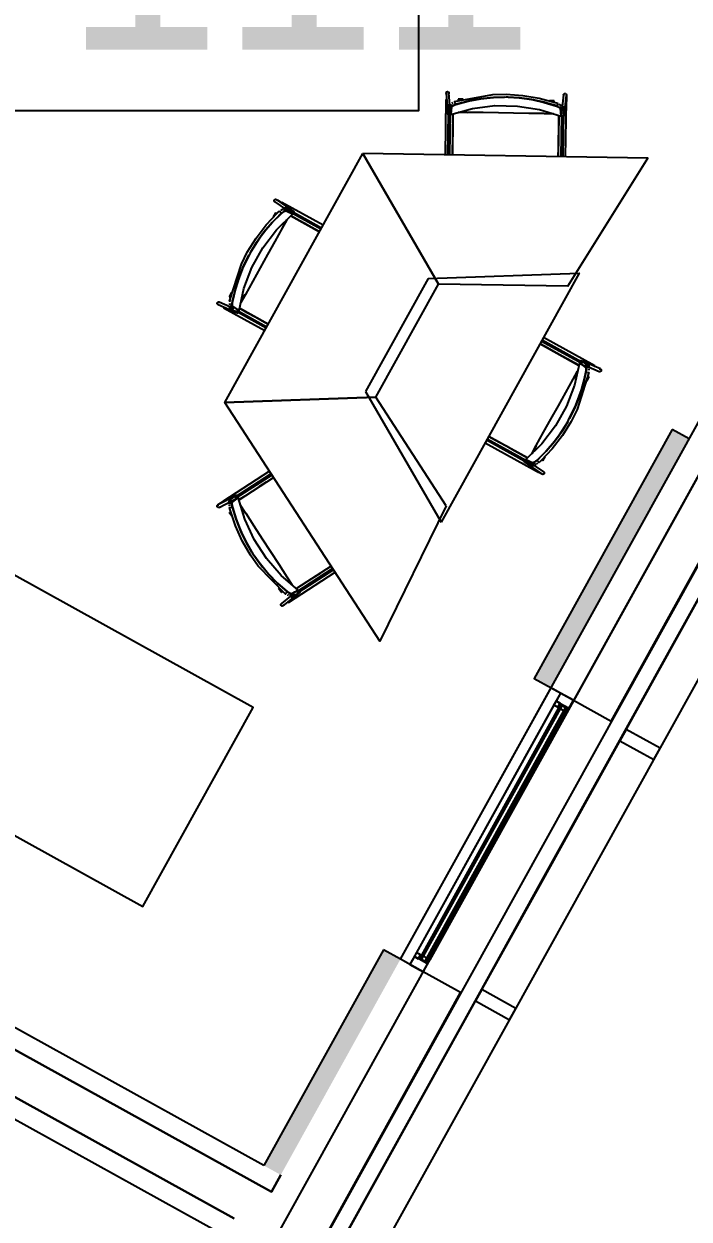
# Model space of a CAD drawing. Header units: metres. Extents: x 2.5 to 42.6, y 0.9 to 31.9.
# Drawn here: x 35.3 to 36.311, y 21.062 to 22.882 of the extents above; entities that cross this region are included whole.
import ezdxf

# ---------------------------------------------------------------- set-up
doc = ezdxf.new("R2010")
doc.units = ezdxf.units.M
for name, color, linetype in [('ARREDI', 9, 'Continuous'), ('INFISSI_VETRATE', 4, 'Continuous'), ('PARETI_STRUTTURE', 7, 'Continuous'), ('PILASTRI_SETTI', 8, 'Continuous'), ('WAYFINDING_RIQUADRI', 7, 'Continuous'), ('WAYFINDING_TESTI', 7, 'Continuous')]:
    doc.layers.add(name, color=color, linetype=linetype)

msp = doc.modelspace()

# ---------------------------------------------------------------- linework, layer by layer
at = {"layer": 'ARREDI'}
for points in [[(35.9425, 22.7747), (35.942, 22.7752), (35.9417, 22.7759), (35.9417, 22.7762), (35.9417, 22.7767), (35.942, 22.7774), (35.9424, 22.778), (35.9431, 22.7783), (35.9438, 22.7785), (35.9446, 22.7784), (35.9452, 22.778)], [(35.9452, 22.778), (35.9457, 22.7775), (35.946, 22.7768), (35.946, 22.7765), (35.946, 22.776), (35.9458, 22.7753), (35.9453, 22.7747)], [(35.9422, 22.7666), (35.9417, 22.7666), (35.9414, 22.7666), (35.9414, 22.7666), (35.9414, 22.7666)], [(35.9429, 22.7666), (35.9423, 22.7666)], [(35.9461, 22.7555), (35.9456, 22.756), (35.9454, 22.7567), (35.9453, 22.7573), (35.9453, 22.7575), (35.9455, 22.7581), (35.9456, 22.7582), (35.946, 22.7587), (35.9467, 22.7591), (35.9474, 22.7592)], [(35.9478, 22.7519), (35.948, 22.7533), (35.9486, 22.7592)], [(35.9563, 22.759), (35.954, 22.7581), (35.9519, 22.7572), (35.9505, 22.7563), (35.9499, 22.7555)], [(35.9499, 22.7555), (35.9504, 22.7562), (35.9518, 22.7571), (35.9538, 22.7581), (35.9563, 22.759)], [(35.9505, 22.7608), (35.9517, 22.7613)], [(35.9517, 22.7613), (35.9505, 22.7608)], [(35.9555, 22.7605), (35.9553, 22.7612), (35.9551, 22.762), (35.9549, 22.7626), (35.9547, 22.7631), (35.9546, 22.7633), (35.9546, 22.7634), (35.9546, 22.7634), (35.9547, 22.7631)], [(35.956, 22.7593), (35.9559, 22.7595), (35.9557, 22.7599), (35.9555, 22.7605)], [(35.9563, 22.759), (35.975, 22.7641), (35.9942, 22.7677), (36.0133, 22.7697)], [(36.0133, 22.7698), (35.9943, 22.7677), (35.9751, 22.7642), (35.9564, 22.759)], [(35.9602, 22.767), (35.9602, 22.767)], [(35.9602, 22.767), (35.9602, 22.7667), (35.9602, 22.7662), (35.9602, 22.7656), (35.9602, 22.7648)], [(36.0139, 22.7698), (36.0303, 22.7702)], [(36.0303, 22.7702), (36.014, 22.7698)], [(36.1094, 22.7566), (36.0908, 22.7623), (36.0718, 22.7665), (36.0525, 22.7692), (36.0359, 22.7701)], [(36.0359, 22.7701), (36.0526, 22.7691), (36.0719, 22.7665), (36.0909, 22.7622), (36.1095, 22.7565)], [(36.1058, 22.7625), (36.1058, 22.7632), (36.1058, 22.7639), (36.1058, 22.7643), (36.1058, 22.7646)], [(36.1113, 22.7608), (36.1112, 22.7605), (36.111, 22.7601), (36.1108, 22.7594), (36.1105, 22.7587), (36.1103, 22.758)], [(36.111, 22.7601), (36.112, 22.7597)], [(36.112, 22.7597), (36.111, 22.7601)], [(36.1132, 22.7592), (36.1142, 22.7586)], [(36.1144, 22.7586), (36.1133, 22.7591)], [(36.121, 22.7719), (36.1205, 22.7725), (36.1203, 22.7732), (36.1203, 22.7737), (36.1203, 22.774), (36.1206, 22.7746), (36.1211, 22.7752)], [(36.1211, 22.7752), (36.1218, 22.7755), (36.1226, 22.7756), (36.1233, 22.7754), (36.1239, 22.775), (36.1244, 22.7744), (36.1246, 22.7737), (36.1246, 22.7732), (36.1246, 22.773), (36.1243, 22.7723), (36.1238, 22.7717)], [(36.1237, 22.7637), (36.1231, 22.7637)], [(36.1246, 22.7637), (36.1246, 22.7637), (36.1246, 22.7637), (36.1243, 22.7637), (36.1237, 22.7637)], [(35.945, 22.7433), (35.9445, 22.7438), (35.9442, 22.7445), (35.9442, 22.7448), (35.9442, 22.7453), (35.9444, 22.746), (35.9449, 22.7466), (35.9455, 22.747), (35.9463, 22.7471)], [(35.9482, 22.7439), (35.9478, 22.7433), (35.9471, 22.743), (35.9464, 22.7428), (35.9456, 22.7429), (35.945, 22.7433)], [(35.9493, 22.7582), (35.9496, 22.7575), (35.9496, 22.7569), (35.9496, 22.7568), (35.9494, 22.7561), (35.9494, 22.7561), (35.9489, 22.7555), (35.9483, 22.7552), (35.9475, 22.755), (35.9468, 22.7551), (35.9461, 22.7555)], [(35.9487, 22.7438), (35.9477, 22.7466), (35.9487, 22.7438)], [(35.9499, 22.7555), (35.9493, 22.7497), (35.9487, 22.7438), (35.9817, 22.7529), (36.0157, 22.7572), (36.05, 22.7566), (36.0838, 22.7512), (36.1165, 22.7411), (36.1161, 22.747), (36.1157, 22.7529), (36.1152, 22.7536), (36.1138, 22.7545), (36.1118, 22.7556), (36.1095, 22.7565)], [(35.9521, 22.7447), (35.9519, 22.7319), (35.9517, 22.7167), (35.9514, 22.7014), (35.9512, 22.6861), (35.9511, 22.6821)], [(35.9607, 22.7471), (35.9746, 22.7468)], [(36.1047, 22.7448), (36.0903, 22.745), (36.0673, 22.7454), (36.0442, 22.7457), (36.0211, 22.7461), (35.998, 22.7465), (35.975, 22.7469), (35.9607, 22.7471)], [(36.0907, 22.745), (36.1047, 22.7447)], [(36.1095, 22.7565), (36.1119, 22.7555), (36.1139, 22.7545), (36.1152, 22.7536), (36.1157, 22.7529)], [(36.1103, 22.758), (36.11, 22.7575), (36.1099, 22.757), (36.1098, 22.7568)], [(36.1121, 22.68), (36.1124, 22.6929), (36.1126, 22.7059), (36.1128, 22.7188), (36.113, 22.7317), (36.1131, 22.7421)], [(36.1153, 22.7581), (36.1166, 22.7572)], [(36.1167, 22.7572), (36.1153, 22.7581)], [(36.1195, 22.7527), (36.1188, 22.7524), (36.1181, 22.7523), (36.1173, 22.7524), (36.1167, 22.7528), (36.1163, 22.7534), (36.1163, 22.7534), (36.1161, 22.7541), (36.116, 22.7542), (36.1161, 22.7548), (36.1164, 22.7555), (36.1169, 22.756)], [(36.1174, 22.7432), (36.1165, 22.7411)], [(36.1203, 22.7405), (36.1196, 22.7401), (36.1188, 22.74), (36.1181, 22.7402), (36.1175, 22.7406), (36.117, 22.7412), (36.1168, 22.7419)], [(36.1173, 22.7548), (36.1176, 22.7506), (36.1177, 22.7489)], [(36.1176, 22.7564), (36.1183, 22.7565), (36.1191, 22.7563), (36.1197, 22.7559), (36.1201, 22.7553), (36.1202, 22.7553), (36.1204, 22.7547), (36.1204, 22.7545), (36.1203, 22.7539), (36.12, 22.7532), (36.1195, 22.7527)], [(36.1176, 22.7524), (36.1176, 22.7524)], [(36.1178, 22.7473), (36.1179, 22.7464)], [(36.1198, 22.7441), (36.1204, 22.7437), (36.1209, 22.7431), (36.1211, 22.7424), (36.1211, 22.7419), (36.1211, 22.7419), (36.1211, 22.7417), (36.1208, 22.741), (36.1203, 22.7405)], [(35.8346, 22.3134), (35.6051, 22.3055), (35.8151, 22.6843)], [(36.1269, 22.4824), (36.2482, 22.6773), (35.8151, 22.6843)], [(35.6801, 22.6121), (35.6801, 22.6129), (35.6804, 22.6136), (35.6809, 22.6141), (35.6816, 22.6145), (35.6823, 22.6146), (35.683, 22.6145), (35.6835, 22.6142), (35.6835, 22.6142), (35.6837, 22.6141), (35.6841, 22.6135), (35.6844, 22.6128)], [(35.6169, 22.4518), (35.6218, 22.4485), (35.6267, 22.4452), (35.6342, 22.4786), (35.6464, 22.5106), (35.663, 22.5406), (35.6837, 22.5679), (35.708, 22.592), (35.7027, 22.5944), (35.6973, 22.5968), (35.6964, 22.5967), (35.6949, 22.5959), (35.693, 22.5946), (35.6911, 22.593)], [(35.6822, 22.6103), (35.6815, 22.6104), (35.681, 22.6107), (35.681, 22.6107), (35.6808, 22.6108), (35.6804, 22.6114), (35.6801, 22.6121)], [(35.6882, 22.5967), (35.6881, 22.5967)], [(35.6882, 22.5966), (35.6883, 22.5964), (35.6887, 22.5961), (35.6891, 22.5956), (35.6896, 22.595), (35.6901, 22.5945)], [(35.6887, 22.5961), (35.6895, 22.5968)], [(35.6905, 22.5976), (35.6917, 22.5984)], [(35.6916, 22.5984), (35.6906, 22.5977)], [(35.6911, 22.5931), (35.6931, 22.5947), (35.6949, 22.596), (35.6964, 22.5967), (35.6973, 22.5968)], [(35.6915, 22.609), (35.6912, 22.6084)], [(35.6919, 22.6098), (35.6919, 22.6098), (35.6919, 22.6097), (35.6917, 22.6095), (35.6915, 22.609)], [(35.6924, 22.5989), (35.6939, 22.5997)], [(35.6939, 22.5997), (35.6925, 22.5989)], [(35.695, 22.6001), (35.6953, 22.6008), (35.6958, 22.6014), (35.6964, 22.6018), (35.6972, 22.6019), (35.6972, 22.6019), (35.6979, 22.6018), (35.698, 22.6017), (35.6985, 22.6014), (35.699, 22.6008), (35.6992, 22.6001)], [(35.6992, 22.6001), (35.6992, 22.5993), (35.6989, 22.5986), (35.6984, 22.5981), (35.6978, 22.5977), (35.6971, 22.5976), (35.6971, 22.5976), (35.6963, 22.5977), (35.6962, 22.5978), (35.6957, 22.5981), (35.6953, 22.5987), (35.695, 22.5994)], [(35.6962, 22.5991), (35.7002, 22.5974), (35.7017, 22.5967)], [(35.7031, 22.5961), (35.704, 22.5957)], [(35.7064, 22.5958), (35.7069, 22.5963), (35.7075, 22.5967), (35.7083, 22.5968), (35.709, 22.5967), (35.7094, 22.5964), (35.7095, 22.5964), (35.7096, 22.5963), (35.7101, 22.5957), (35.7103, 22.595)], [(35.6992, 22.5832), (35.6923, 22.5707), (35.6811, 22.5506), (35.6699, 22.5304), (35.6587, 22.5102), (35.6475, 22.49), (35.6364, 22.4699), (35.6294, 22.4573)], [(35.6445, 22.5345), (35.6532, 22.5487), (35.6646, 22.5645), (35.6773, 22.5793), (35.6911, 22.5931)], [(35.691, 22.5929), (35.6772, 22.5793), (35.6646, 22.5645), (35.6531, 22.5487), (35.6445, 22.5345)], [(35.6841, 22.5926), (35.6835, 22.5929), (35.6829, 22.5932), (35.6825, 22.5935), (35.6822, 22.5936)], [(35.6901, 22.5945), (35.6906, 22.594), (35.6909, 22.5936), (35.691, 22.5935)], [(35.6926, 22.5714), (35.6992, 22.5833)], [(35.7486, 22.5657), (35.7373, 22.5719), (35.726, 22.5782), (35.7147, 22.5845), (35.7055, 22.5895)], [(35.7066, 22.5937), (35.708, 22.592)], [(35.7103, 22.595), (35.7103, 22.5942), (35.7101, 22.5936), (35.7096, 22.593), (35.7089, 22.5926), (35.7082, 22.5925), (35.7074, 22.5926)], [(35.6418, 22.5296), (35.6344, 22.515)], [(35.6344, 22.515), (35.6418, 22.5296)], [(35.6269, 22.4966), (35.6342, 22.5144)], [(35.6342, 22.5144), (35.627, 22.4967)], [(35.6269, 22.4963), (35.6211, 22.4781), (35.6168, 22.4591)], [(35.6168, 22.459), (35.6211, 22.478), (35.6269, 22.4963)], [(35.9145, 22.4941), (35.8191, 22.322)], [(35.9145, 22.4941), (36.144, 22.502), (35.934, 22.1232)], [(35.6051, 22.3055), (35.8346, 22.3134), (35.93, 22.4856)], [(35.6294, 22.4573), (35.6362, 22.4695)], [(36.1269, 22.4824), (35.93, 22.4856)], [(35.5965, 22.4543), (35.5958, 22.4541), (35.595, 22.4542), (35.5948, 22.4543), (35.5948, 22.4543), (35.5944, 22.4545), (35.5939, 22.455), (35.5936, 22.4557), (35.5935, 22.4565), (35.5937, 22.4572), (35.5942, 22.4578), (35.5948, 22.4582)], [(35.5948, 22.4582), (35.5955, 22.4584), (35.5963, 22.4583), (35.5965, 22.4582), (35.5965, 22.4582), (35.5969, 22.458), (35.5975, 22.4574)], [(35.6035, 22.4502), (35.6032, 22.4498), (35.6031, 22.4495)], [(35.6038, 22.4508), (35.6035, 22.4502)], [(35.6116, 22.4662), (35.6119, 22.4661), (35.6123, 22.4659), (35.6129, 22.4656), (35.6135, 22.4652)], [(35.6144, 22.4592), (35.6136, 22.4594), (35.613, 22.4595), (35.6125, 22.4596), (35.6122, 22.4596), (35.6122, 22.4596), (35.6122, 22.4596), (35.6124, 22.4596)], [(35.6151, 22.4484), (35.6144, 22.4482), (35.6137, 22.4483), (35.6131, 22.4486), (35.613, 22.4487), (35.6126, 22.4492), (35.6125, 22.4492), (35.6122, 22.4499), (35.6122, 22.4506), (35.6124, 22.4513), (35.6129, 22.4519)], [(35.6126, 22.454), (35.6125, 22.4548), (35.6126, 22.4561)], [(35.6126, 22.4561), (35.6125, 22.4547)], [(35.6191, 22.4482), (35.6179, 22.449), (35.613, 22.4523)], [(35.6143, 22.4525), (35.615, 22.4524), (35.6155, 22.4522), (35.6156, 22.4521), (35.6161, 22.4516), (35.6161, 22.4516), (35.6164, 22.4509), (35.6164, 22.4502), (35.6162, 22.4494), (35.6158, 22.4488), (35.6151, 22.4484)], [(35.6164, 22.4589), (35.6162, 22.4589), (35.6157, 22.459), (35.6151, 22.4591)], [(35.6169, 22.4518), (35.6165, 22.4526), (35.6163, 22.4542), (35.6165, 22.4565), (35.6168, 22.459)], [(35.6168, 22.459), (35.6165, 22.4566), (35.6164, 22.4543), (35.6165, 22.4526), (35.6169, 22.4518)], [(35.6031, 22.4495), (35.6031, 22.4495)], [(35.6254, 22.4417), (35.6246, 22.4415), (35.6239, 22.4416), (35.6237, 22.4417), (35.6237, 22.4417), (35.6232, 22.4419), (35.6227, 22.4425), (35.6224, 22.4432), (35.6224, 22.4439), (35.6226, 22.4446)], [(35.6267, 22.4452), (35.6237, 22.4456)], [(35.6237, 22.4456), (35.6267, 22.4452)], [(35.6258, 22.4454), (35.6263, 22.4448), (35.6266, 22.4442), (35.6266, 22.4434), (35.6264, 22.4427), (35.626, 22.4421), (35.6254, 22.4417)], [(35.6275, 22.4487), (35.6386, 22.4425), (35.652, 22.4351), (35.6654, 22.4276), (35.6711, 22.4245)], [(36.1436, 22.3619), (36.1324, 22.3681), (36.119, 22.3755), (36.1057, 22.3829), (36.0923, 22.3903), (36.0845, 22.3946)], [(36.1542, 22.3587), (36.1493, 22.362), (36.1444, 22.3653), (36.1369, 22.3319), (36.1247, 22.2999), (36.108, 22.2699), (36.0873, 22.2426), (36.063, 22.2185), (36.0684, 22.2161), (36.0738, 22.2137), (36.0747, 22.2138), (36.0762, 22.2146), (36.0781, 22.2159), (36.0799, 22.2175)], [(36.1452, 22.3651), (36.1447, 22.3657), (36.1444, 22.3664), (36.1444, 22.3671), (36.1446, 22.3679), (36.1451, 22.3684), (36.1457, 22.3689)], [(36.1444, 22.3653), (36.1474, 22.3649), (36.1444, 22.3653)], [(36.1457, 22.3689), (36.1464, 22.369), (36.1472, 22.3689), (36.1474, 22.3689), (36.1474, 22.3689), (36.1478, 22.3686), (36.1483, 22.3681), (36.1486, 22.3674), (36.1487, 22.3666), (36.1484, 22.3659)], [(36.1519, 22.3623), (36.1531, 22.3615), (36.158, 22.3582)], [(36.1542, 22.3588), (36.1546, 22.358), (36.1547, 22.3563), (36.1546, 22.3541), (36.1542, 22.3515)], [(36.1542, 22.3515), (36.1546, 22.3539), (36.1547, 22.3562), (36.1546, 22.3579), (36.1542, 22.3587)], [(36.1568, 22.358), (36.1561, 22.3581), (36.1555, 22.3583), (36.1554, 22.3584), (36.1549, 22.3589), (36.1549, 22.359), (36.1546, 22.3596), (36.1546, 22.3604), (36.1548, 22.3611), (36.1553, 22.3617), (36.1559, 22.3621)], [(36.1559, 22.3621), (36.1566, 22.3623), (36.1574, 22.3622), (36.1579, 22.362), (36.158, 22.3619), (36.1585, 22.3614), (36.1585, 22.3613), (36.1588, 22.3607), (36.1588, 22.3599), (36.1586, 22.3592), (36.1582, 22.3586)], [(36.1673, 22.3597), (36.1676, 22.3603)], [(36.1676, 22.3603), (36.1678, 22.3607), (36.168, 22.361)], [(36.168, 22.361), (36.168, 22.361)], [(36.0718, 22.2273), (36.0788, 22.2398), (36.0899, 22.2599), (36.1011, 22.2801), (36.1123, 22.3003), (36.1235, 22.3205), (36.1347, 22.3407), (36.1416, 22.3532)], [(36.1416, 22.3532), (36.1349, 22.341)], [(36.1542, 22.3515), (36.1499, 22.3325), (36.1441, 22.3139), (36.1369, 22.2961)], [(36.1369, 22.2961), (36.1441, 22.3139), (36.1499, 22.3324), (36.1542, 22.3514)], [(36.1546, 22.3517), (36.1549, 22.3516), (36.1553, 22.3515), (36.1559, 22.3514)], [(36.1567, 22.3513), (36.1574, 22.3512), (36.1581, 22.3511), (36.1586, 22.351), (36.1588, 22.3509), (36.1589, 22.3509), (36.1589, 22.3509), (36.1586, 22.351)], [(36.1594, 22.3443), (36.1592, 22.3444), (36.1588, 22.3447), (36.1582, 22.345), (36.1575, 22.3453)], [(36.1584, 22.3566), (36.1585, 22.3557), (36.1585, 22.3545)], [(36.1585, 22.3545), (36.1585, 22.3558)], [(36.1762, 22.3523), (36.1755, 22.3521), (36.1748, 22.3522), (36.1745, 22.3523), (36.1745, 22.3523), (36.1741, 22.3526), (36.1736, 22.3531)], [(36.1746, 22.3563), (36.1753, 22.3564), (36.176, 22.3564), (36.1762, 22.3563), (36.1763, 22.3563), (36.1767, 22.356), (36.1772, 22.3555), (36.1775, 22.3548), (36.1775, 22.354), (36.1773, 22.3533), (36.1768, 22.3527), (36.1762, 22.3523)], [(35.9416, 22.1481), (35.8406, 21.942), (35.6051, 22.3055)], [(35.8191, 22.322), (35.934, 22.1232)], [(35.9416, 22.1481), (35.8346, 22.3134)], [(36.1366, 22.2956), (36.1293, 22.2809)], [(36.1293, 22.281), (36.1366, 22.2955)], [(36.1266, 22.276), (36.1179, 22.2618), (36.1065, 22.246), (36.0938, 22.2312), (36.0799, 22.2175)], [(36.08, 22.2176), (36.0938, 22.2313), (36.1065, 22.2461), (36.1179, 22.2618), (36.1266, 22.276)], [(36.0064, 22.2538), (36.0112, 22.2512), (36.0225, 22.2449), (36.0338, 22.2386), (36.0451, 22.2323), (36.0564, 22.2261), (36.0655, 22.221)], [(36.0786, 22.2395), (36.0718, 22.2273)], [(36.0607, 22.2155), (36.0607, 22.2163), (36.061, 22.217), (36.0615, 22.2175), (36.0622, 22.2179), (36.0629, 22.218), (36.0636, 22.2179)], [(36.0647, 22.2148), (36.0642, 22.2142), (36.0635, 22.2138), (36.0628, 22.2137), (36.062, 22.2139), (36.0616, 22.2141), (36.0616, 22.2141), (36.0614, 22.2142), (36.0609, 22.2148), (36.0607, 22.2155)], [(36.0645, 22.2168), (36.063, 22.2185)], [(36.0679, 22.2145), (36.0671, 22.2149)], [(36.0748, 22.2114), (36.0709, 22.2132), (36.0694, 22.2138)], [(36.0799, 22.2175), (36.078, 22.2158), (36.0761, 22.2146), (36.0746, 22.2138), (36.0738, 22.2137)], [(36.0809, 22.2161), (36.0805, 22.2165), (36.0802, 22.2169), (36.08, 22.2171)], [(36.0829, 22.2139), (36.0827, 22.2141), (36.0824, 22.2145), (36.0819, 22.215), (36.0814, 22.2155), (36.0809, 22.2161)], [(36.0824, 22.2145), (36.0815, 22.2138)], [(36.0829, 22.2139), (36.0829, 22.2139)], [(36.0869, 22.218), (36.0876, 22.2176), (36.0882, 22.2173), (36.0886, 22.217), (36.0888, 22.2169)], [(35.9908, 21.4033), (36.0862, 21.5755), (36.4298, 22.1954)], [(36.0719, 22.2104), (36.0719, 22.2112), (36.0722, 22.2119), (36.0726, 22.2125), (36.0733, 22.2128), (36.074, 22.213), (36.074, 22.213), (36.0747, 22.2128), (36.0748, 22.2128), (36.0753, 22.2124), (36.0758, 22.2119), (36.076, 22.2112)], [(36.076, 22.2104), (36.0757, 22.2097), (36.0753, 22.2091), (36.0746, 22.2088), (36.0739, 22.2086), (36.0738, 22.2086), (36.0732, 22.2088), (36.073, 22.2088), (36.0726, 22.2092), (36.0721, 22.2097), (36.0719, 22.2104)], [(36.0771, 22.2108), (36.0786, 22.2116)], [(36.0787, 22.2116), (36.0772, 22.2109)], [(36.0792, 22.2008), (36.0792, 22.2008), (36.0792, 22.2008), (36.0793, 22.2011), (36.0796, 22.2015)], [(36.0805, 22.2129), (36.0794, 22.2122)], [(36.0794, 22.2122), (36.0805, 22.2129)], [(36.0796, 22.2015), (36.0799, 22.2021)], [(36.0909, 22.1984), (36.0909, 22.1977), (36.0906, 22.197), (36.0901, 22.1964), (36.0895, 22.196), (36.0888, 22.1959), (36.088, 22.1961), (36.0876, 22.1963), (36.0876, 22.1963), (36.0874, 22.1964), (36.0869, 22.197), (36.0867, 22.1977)], [(36.0889, 22.2002), (36.0896, 22.2001), (36.09, 22.1999), (36.09, 22.1999), (36.0902, 22.1997), (36.0907, 22.1991), (36.0909, 22.1984)], [(35.6787, 22.1911), (35.6678, 22.184), (35.657, 22.177), (35.6461, 22.17), (35.6353, 22.1629), (35.6269, 22.1575)], [(35.7063, 22.0142), (35.7115, 22.017), (35.7168, 22.0198), (35.6908, 22.0421), (35.6683, 22.068), (35.6497, 22.0968), (35.6353, 22.1279), (35.6255, 22.1607), (35.6208, 22.1571), (35.6162, 22.1534), (35.6159, 22.1526), (35.6158, 22.1509), (35.6161, 22.1486), (35.6166, 22.1462)], [(35.6212, 22.1617), (35.6211, 22.1624), (35.6214, 22.1631), (35.6218, 22.1637), (35.6223, 22.164), (35.6225, 22.1641), (35.6232, 22.1642), (35.624, 22.1641)], [(35.6233, 22.1602), (35.6255, 22.1607)], [(35.624, 22.1641), (35.6246, 22.1637), (35.6251, 22.1632), (35.6254, 22.1625), (35.6254, 22.1617), (35.6251, 22.161), (35.6247, 22.1604)], [(35.5946, 22.1455), (35.594, 22.1459), (35.5935, 22.1464), (35.5932, 22.1471), (35.5932, 22.1479), (35.5935, 22.1486), (35.5939, 22.1492), (35.5943, 22.1495), (35.5943, 22.1495), (35.5946, 22.1496), (35.5953, 22.1497), (35.596, 22.1496)], [(35.5972, 22.1465), (35.5967, 22.1459), (35.5963, 22.1456), (35.5963, 22.1456), (35.5961, 22.1455), (35.5954, 22.1454), (35.5946, 22.1455)], [(35.6023, 22.1548), (35.6022, 22.1548)], [(35.6023, 22.1547), (35.6024, 22.1545), (35.6027, 22.154)], [(35.6027, 22.1541), (35.6031, 22.1535)], [(35.6122, 22.153), (35.6117, 22.1536), (35.6115, 22.1543), (35.6114, 22.155), (35.6117, 22.1557), (35.6117, 22.1558), (35.6121, 22.1563), (35.6122, 22.1564), (35.6128, 22.1567), (35.6135, 22.1568), (35.6142, 22.1567)], [(35.612, 22.1453), (35.612, 22.1453), (35.6121, 22.1453), (35.6123, 22.1454)], [(35.6121, 22.1501), (35.6121, 22.1518)], [(35.6121, 22.1518), (35.6121, 22.1502)], [(35.6122, 22.1492), (35.6123, 22.1479)], [(35.6123, 22.1478), (35.6122, 22.149)], [(35.6128, 22.1455), (35.6126, 22.1466)], [(35.6126, 22.1465), (35.6128, 22.1455)], [(35.6128, 22.1455), (35.6135, 22.1456), (35.6142, 22.1458)], [(35.6142, 22.1567), (35.6149, 22.1563), (35.6154, 22.1557), (35.6157, 22.155), (35.6157, 22.1543), (35.6154, 22.1536), (35.6154, 22.1536), (35.615, 22.153), (35.6149, 22.1529), (35.6143, 22.1526), (35.6136, 22.1525), (35.6129, 22.1526)], [(35.6137, 22.1536), (35.6171, 22.1563), (35.6184, 22.1573)], [(35.6149, 22.146), (35.6155, 22.1462), (35.616, 22.1463), (35.6162, 22.1463)], [(35.6166, 22.1462), (35.6161, 22.1487), (35.6158, 22.151), (35.6159, 22.1526), (35.6162, 22.1534)], [(35.6464, 22.0775), (35.6379, 22.0919), (35.6293, 22.1094), (35.6222, 22.1276), (35.6166, 22.1462)], [(35.6167, 22.1461), (35.6223, 22.1275), (35.6293, 22.1094), (35.6379, 22.0919), (35.6464, 22.0775)], [(35.6367, 22.1371), (35.6291, 22.1488)], [(35.6291, 22.1487), (35.6369, 22.1367), (35.6494, 22.1174), (35.6619, 22.098), (35.6745, 22.0786), (35.687, 22.0593), (35.6996, 22.0399), (35.7073, 22.0279)], [(35.6138, 22.1398), (35.6131, 22.1394), (35.6126, 22.1391), (35.6122, 22.1388), (35.612, 22.1387)], [(35.6494, 22.0728), (35.6588, 22.0595)], [(35.6588, 22.0595), (35.6494, 22.0728)], [(35.6592, 22.059), (35.6715, 22.0443), (35.6851, 22.0304), (35.6998, 22.0177)], [(35.6999, 22.0176), (35.6852, 22.0303), (35.6715, 22.0442), (35.6592, 22.059)], [(35.7141, 22.0221), (35.7248, 22.0291), (35.7376, 22.0374), (35.7505, 22.0457), (35.7633, 22.054), (35.7666, 22.0562)], [(35.7074, 22.0279), (35.6998, 22.0396)], [(35.6911, 22.0164), (35.6913, 22.0166), (35.6917, 22.0168), (35.6923, 22.0172), (35.6929, 22.0176)], [(35.699, 22.0161), (35.6986, 22.0155), (35.6981, 22.015), (35.6977, 22.0144), (35.6974, 22.014), (35.6972, 22.0138), (35.6972, 22.0138), (35.6972, 22.0138), (35.6974, 22.014)], [(35.6999, 22.0172), (35.6997, 22.017), (35.6994, 22.0166), (35.699, 22.0161)], [(35.6999, 22.0176), (35.7019, 22.0161), (35.7039, 22.015), (35.7054, 22.0143), (35.7063, 22.0142)], [(35.7063, 22.0142), (35.7055, 22.0143), (35.704, 22.0149), (35.702, 22.0161), (35.6999, 22.0176)], [(35.7106, 22.0146), (35.7093, 22.0139), (35.704, 22.0111)], [(35.7043, 22.0115), (35.7045, 22.0123), (35.7049, 22.0129), (35.7053, 22.0132), (35.7055, 22.0133), (35.7062, 22.0135), (35.7062, 22.0135), (35.7069, 22.0134), (35.7076, 22.0131), (35.7081, 22.0126), (35.7084, 22.0119), (35.7085, 22.0111)], [(35.7168, 22.0198), (35.715, 22.0174), (35.7168, 22.0198)], [(35.7193, 22.017), (35.7191, 22.0162), (35.7186, 22.0156), (35.7185, 22.0155), (35.7185, 22.0155), (35.718, 22.0152), (35.7173, 22.015), (35.7166, 22.0151), (35.7159, 22.0154), (35.7154, 22.0159)], [(35.7169, 22.0193), (35.7177, 22.0192), (35.7183, 22.0189), (35.7189, 22.0184), (35.7192, 22.0177), (35.7193, 22.017)], [(35.6903, 21.9978), (35.6905, 21.9985), (35.6909, 21.9991), (35.6911, 21.9993), (35.6911, 21.9993), (35.6915, 21.9996), (35.6922, 21.9998)], [(35.6946, 21.9974), (35.6944, 21.9967), (35.694, 21.9961), (35.6938, 21.9959), (35.6938, 21.9959), (35.6933, 21.9957), (35.6926, 21.9955), (35.6919, 21.9955), (35.6912, 21.9959), (35.6907, 21.9964), (35.6903, 21.9971), (35.6903, 21.9978)], [(35.7016, 22.0118), (35.7006, 22.0125)], [(35.7006, 22.0125), (35.7017, 22.0118)], [(35.701, 22.0023), (35.7014, 22.0017)], [(35.7014, 22.0017), (35.7017, 22.0013), (35.7018, 22.001), (35.7019, 22.001), (35.7019, 22.001)], [(35.7085, 22.0111), (35.7083, 22.0104), (35.7079, 22.0098), (35.7074, 22.0094), (35.7073, 22.0094), (35.7066, 22.0092), (35.7066, 22.0092), (35.7058, 22.0093), (35.7052, 22.0096), (35.7047, 22.0101)], [(36.2106, 21.7991), (36.0865, 21.5753), (35.9911, 21.4031)], [(36.0865, 21.5753), (36.0862, 21.5755)], [(35.5517, 20.6112), (35.9908, 21.4033)]]:
    msp.add_lwpolyline(points, dxfattribs=at)
for points in [[(35.8151, 22.6843), (35.93, 22.4856)], [(36.4299, 22.1953), (36.2104, 21.7993), (36.2107, 21.7991), (36.4302, 22.1951)], [(34.9293, 21.8435), (35.4803, 21.5381), (35.6483, 21.8412), (35.0973, 22.1466)], [(36.1089, 21.8509), (36.1056, 21.8449), (36.1116, 21.8416), (36.1149, 21.8475)], [(36.1089, 21.8509), (36.1277, 21.8405), (36.1243, 21.8343), (36.1254, 21.8336), (36.1356, 21.852), (36.1156, 21.863)], [(36.1133, 21.8406), (36.1149, 21.8435), (36.1132, 21.8444), (36.1116, 21.8416)], [(36.1208, 21.8362), (36.1233, 21.8407), (36.1178, 21.8437), (36.1153, 21.8393)], [(36.1263, 21.838), (36.1249, 21.8388), (36.123, 21.8353), (36.1244, 21.8345)], [(35.8933, 21.4619), (35.8993, 21.4586), (35.9027, 21.4645), (35.8966, 21.4679)], [(35.8933, 21.4619), (35.8866, 21.4498), (35.9066, 21.4387), (35.9167, 21.457), (35.9155, 21.4577), (35.9121, 21.4515)], [(35.9044, 21.4636), (35.9026, 21.4645), (35.9011, 21.4617), (35.9028, 21.4607)], [(35.9121, 21.4596), (35.9065, 21.4627), (35.9041, 21.4582), (35.9096, 21.4551)], [(35.9135, 21.454), (35.9154, 21.4574), (35.914, 21.4582), (35.9121, 21.4548)], [(35.9909, 21.4032), (35.7714, 21.0072), (35.7717, 21.007), (35.9912, 21.403)]]:
    msp.add_lwpolyline(points, close=True, dxfattribs=at)
at = {"layer": 'INFISSI_VETRATE'}
for points in [[(36.1106, 21.8178), (36.1166, 21.8238)], [(36.0884, 21.7955), (36.0944, 21.8016)], [(36.0759, 21.7553), (36.082, 21.7614)], [(36.0537, 21.7331), (36.0598, 21.7391)], [(36.0413, 21.6928), (36.0474, 21.6989)], [(36.0191, 21.6706), (36.0252, 21.6767)], [(36.0067, 21.6304), (36.0128, 21.6364)], [(35.9845, 21.6082), (35.9905, 21.6142)], [(35.9721, 21.5679), (35.9781, 21.574)], [(35.9499, 21.5457), (35.9559, 21.5517)], [(35.9375, 21.5054), (35.9435, 21.5115)], [(35.9152, 21.4832), (35.9213, 21.4893)]]:
    msp.add_lwpolyline(points, dxfattribs=at)
at = {"layer": 'PARETI_STRUTTURE'}
for points in [[(38.533, 26.1773), (38.5902, 26.1456), (32.975, 16.0148)], [(33.0572, 16.298), (38.0789, 25.358)], [(38.0789, 25.358), (35.925, 21.4719)], [(35.8721, 21.4578), (36.9792, 23.4552)], [(35.9414, 22.7666), (35.94, 22.6823)], [(35.9417, 22.7762), (35.9442, 22.7448)], [(35.9485, 22.7451), (35.946, 22.7765)], [(35.9546, 22.7634), (36.0129, 22.774), (36.0331, 22.7745)], [(36.0331, 22.7702), (36.008, 22.7693), (35.9832, 22.7659), (35.9588, 22.7601), (35.956, 22.7593)], [(35.9678, 22.7669), (35.9602, 22.767)], [(36.0331, 22.7745), (36.0584, 22.7728), (36.0833, 22.7687), (36.1077, 22.762), (36.1113, 22.7608)], [(36.1098, 22.7568), (36.0857, 22.7637), (36.061, 22.7681), (36.036, 22.7701), (36.0331, 22.7702)], [(36.1058, 22.7646), (36.0987, 22.7647)], [(36.1203, 22.7737), (36.1168, 22.7424)], [(36.1211, 22.7419), (36.1246, 22.7732)], [(36.1232, 22.6793), (36.1246, 22.7637)], [(36.1247, 22.7735), (36.1247, 22.7722), (36.1247, 22.7705), (36.1247, 22.7673), (36.1246, 22.7637)], [(35.9442, 22.7448), (35.9444, 22.7456), (35.9444, 22.7457), (35.9444, 22.7459), (35.9444, 22.746), (35.9444, 22.7461), (35.9444, 22.7462), (35.9444, 22.7464), (35.9445, 22.7465), (35.9445, 22.7466), (35.9445, 22.7468), (35.9445, 22.7469), (35.9445, 22.747), (35.9445, 22.7472), (35.9445, 22.7473), (35.9445, 22.7474), (35.9445, 22.7476), (35.9445, 22.7477), (35.9446, 22.7478), (35.9446, 22.7479), (35.9446, 22.7481), (35.9446, 22.7482), (35.9446, 22.7483), (35.9446, 22.7485), (35.9446, 22.7486), (35.9446, 22.7487), (35.9446, 22.7489), (35.9446, 22.749), (35.9447, 22.7491), (35.9447, 22.7493), (35.9447, 22.7494), (35.9447, 22.7495), (35.9447, 22.7496), (35.9447, 22.7498), (35.9447, 22.7499), (35.9447, 22.75), (35.9447, 22.7502), (35.9448, 22.7503), (35.9448, 22.7504), (35.9448, 22.7506), (35.9448, 22.7507), (35.9448, 22.7508), (35.9448, 22.7509), (35.9448, 22.7511), (35.9448, 22.7512), (35.9448, 22.7514), (35.9449, 22.7515), (35.9449, 22.7516), (35.9449, 22.7517), (35.9449, 22.7519), (35.9449, 22.752), (35.9449, 22.7521), (35.9449, 22.7523), (35.9449, 22.7524), (35.9449, 22.7525), (35.9449, 22.7527), (35.945, 22.7528), (35.945, 22.7529), (35.945, 22.753), (35.945, 22.7532), (35.945, 22.7533), (35.945, 22.7534), (35.945, 22.7536), (35.945, 22.7537), (35.945, 22.7538), (35.9451, 22.754), (35.9451, 22.7541), (35.9451, 22.7542), (35.9451, 22.7544), (35.9451, 22.7545), (35.9451, 22.7546), (35.9451, 22.7547), (35.9451, 22.7549), (35.9451, 22.755), (35.9451, 22.7551), (35.9452, 22.7553), (35.9452, 22.7554), (35.9452, 22.7555), (35.9452, 22.7557), (35.9452, 22.7558), (35.9452, 22.7559), (35.9452, 22.7561), (35.9452, 22.7562), (35.9452, 22.7563), (35.9453, 22.7564), (35.9453, 22.7566), (35.9453, 22.7567), (35.9453, 22.7568), (35.9453, 22.757), (35.9453, 22.7571), (35.9453, 22.7572), (35.9453, 22.7573)], [(35.9444, 22.6822), (35.9454, 22.7448)], [(35.9454, 22.7451), (35.9454, 22.748)], [(35.9479, 22.7461), (35.9468, 22.6822)], [(35.948, 22.7552), (35.948, 22.7541)], [(35.9496, 22.7569), (35.9487, 22.7453)], [(35.9512, 22.6821), (35.9522, 22.7447)], [(36.1131, 22.7421), (36.1121, 22.6795)], [(36.1166, 22.7425), (36.1166, 22.7427), (36.1166, 22.7428), (36.1166, 22.7429), (36.1166, 22.7431), (36.1166, 22.7432), (36.1166, 22.7433), (36.1166, 22.7435), (36.1166, 22.7436), (36.1166, 22.7437), (36.1165, 22.7438), (36.1165, 22.744), (36.1165, 22.7441), (36.1165, 22.7442), (36.1165, 22.7444), (36.1165, 22.7445), (36.1165, 22.7446), (36.1165, 22.7448), (36.1165, 22.7449), (36.1165, 22.745), (36.1165, 22.7452), (36.1165, 22.7453), (36.1165, 22.7454), (36.1165, 22.7456), (36.1165, 22.7457), (36.1165, 22.7458), (36.1165, 22.7459), (36.1165, 22.7461), (36.1164, 22.7462), (36.1164, 22.7463), (36.1164, 22.7465), (36.1164, 22.7466), (36.1164, 22.7467), (36.1164, 22.7469), (36.1164, 22.747), (36.1164, 22.7471), (36.1164, 22.7473), (36.1164, 22.7474), (36.1164, 22.7475), (36.1164, 22.7476), (36.1164, 22.7478), (36.1164, 22.7479), (36.1164, 22.748), (36.1163, 22.7482), (36.1163, 22.7483), (36.1163, 22.7484), (36.1163, 22.7486), (36.1163, 22.7487), (36.1163, 22.7488), (36.1163, 22.749), (36.1163, 22.7491), (36.1163, 22.7492), (36.1163, 22.7494), (36.1163, 22.7495), (36.1163, 22.7496), (36.1163, 22.7497), (36.1163, 22.7499), (36.1163, 22.75), (36.1162, 22.7501), (36.1162, 22.7503), (36.1162, 22.7504), (36.1162, 22.7505), (36.1162, 22.7507), (36.1162, 22.7508), (36.1162, 22.7509), (36.1162, 22.7511), (36.1162, 22.7512), (36.1162, 22.7513), (36.1162, 22.7514), (36.1162, 22.7516), (36.1162, 22.7517), (36.1162, 22.7518), (36.1162, 22.752), (36.1162, 22.7521), (36.1161, 22.7522), (36.1161, 22.7524), (36.1161, 22.7525), (36.1161, 22.7526), (36.1161, 22.7528), (36.1161, 22.7529), (36.1161, 22.753), (36.1161, 22.7531), (36.1161, 22.7533), (36.1161, 22.7534), (36.1161, 22.7535), (36.1161, 22.7537), (36.1161, 22.7538), (36.1161, 22.7539), (36.1161, 22.7541), (36.116, 22.7542), (36.116, 22.7542)], [(36.1164, 22.6794), (36.1175, 22.7428)], [(36.1176, 22.7506), (36.1176, 22.7524)], [(36.12, 22.7452), (36.1189, 22.6794)], [(36.1204, 22.7545), (36.1209, 22.7427)], [(35.6833, 22.6144), (35.6844, 22.6138), (35.6859, 22.6131), (35.6887, 22.6115), (35.6919, 22.6098)], [(35.7094, 22.5964), (35.6835, 22.6142)], [(35.6393, 22.5342), (35.6527, 22.5556), (35.6681, 22.5757), (35.6854, 22.5941), (35.6881, 22.5967)], [(35.681, 22.6107), (35.707, 22.5929)], [(35.7545, 22.575), (35.6919, 22.6098)], [(35.7068, 22.5928), (35.7067, 22.5928), (35.7066, 22.5929), (35.7064, 22.5929), (35.7063, 22.593), (35.7062, 22.593), (35.7061, 22.5931), (35.706, 22.5932), (35.7058, 22.5932), (35.7057, 22.5933), (35.7056, 22.5933), (35.7055, 22.5934), (35.7054, 22.5934), (35.7053, 22.5935), (35.7051, 22.5935), (35.705, 22.5936), (35.7049, 22.5937), (35.7048, 22.5937), (35.7047, 22.5938), (35.7045, 22.5938), (35.7044, 22.5939), (35.7043, 22.5939), (35.7042, 22.594), (35.7041, 22.5941), (35.7039, 22.5941), (35.7038, 22.5942), (35.7037, 22.5942), (35.7036, 22.5943), (35.7035, 22.5943), (35.7033, 22.5944), (35.7032, 22.5944), (35.7031, 22.5945), (35.703, 22.5946), (35.7029, 22.5946), (35.7028, 22.5947), (35.7026, 22.5947), (35.7025, 22.5948), (35.7024, 22.5948), (35.7023, 22.5949), (35.7022, 22.5949), (35.702, 22.595), (35.7019, 22.5951), (35.7018, 22.5951), (35.7017, 22.5952), (35.7016, 22.5952), (35.7015, 22.5953), (35.7013, 22.5953), (35.7012, 22.5954), (35.7011, 22.5955), (35.701, 22.5955), (35.7009, 22.5956), (35.7008, 22.5956), (35.7006, 22.5957), (35.7005, 22.5957), (35.7004, 22.5958), (35.7003, 22.5958), (35.7002, 22.5959), (35.7, 22.596), (35.6999, 22.596), (35.6998, 22.5961), (35.6997, 22.5961), (35.6996, 22.5962), (35.6994, 22.5962), (35.6993, 22.5963), (35.6992, 22.5963), (35.6991, 22.5964), (35.699, 22.5965), (35.6988, 22.5965), (35.6987, 22.5966), (35.6986, 22.5966), (35.6985, 22.5967), (35.6984, 22.5967), (35.6983, 22.5968), (35.6981, 22.5969), (35.698, 22.5969), (35.6979, 22.597), (35.6978, 22.597), (35.6977, 22.5971), (35.6975, 22.5971), (35.6974, 22.5972), (35.6973, 22.5972), (35.6972, 22.5973), (35.6971, 22.5974), (35.6969, 22.5974), (35.6968, 22.5975), (35.6967, 22.5975), (35.6966, 22.5976), (35.6965, 22.5976), (35.6964, 22.5977), (35.6962, 22.5977), (35.6962, 22.5978)], [(35.698, 22.6017), (35.7087, 22.5967)], [(35.7002, 22.5974), (35.6985, 22.5983)], [(35.706, 22.597), (35.7522, 22.5714)], [(35.691, 22.5935), (35.6736, 22.5754), (35.658, 22.5557), (35.6445, 22.5346), (35.6431, 22.532)], [(35.6822, 22.5936), (35.6787, 22.5874)], [(35.7055, 22.5895), (35.7491, 22.5653)], [(35.7512, 22.5691), (35.707, 22.5936)], [(35.6122, 22.4596), (35.6302, 22.5161), (35.6393, 22.5342)], [(35.6431, 22.5321), (35.6321, 22.5095), (35.6233, 22.486), (35.617, 22.4618), (35.6164, 22.4589)], [(35.6153, 22.4729), (35.6116, 22.4663)], [(35.5948, 22.4543), (35.6237, 22.4417)], [(35.6128, 22.4511), (35.5965, 22.4582)], [(35.6185, 22.4486), (35.6143, 22.4505)], [(35.6155, 22.4522), (35.6254, 22.4459)], [(35.6163, 22.4499), (35.6172, 22.4494)], [(35.6031, 22.4495), (35.6657, 22.4148)], [(35.6237, 22.4417), (35.623, 22.4422), (35.6229, 22.4423), (35.6228, 22.4424), (35.6227, 22.4424), (35.6226, 22.4425), (35.6225, 22.4426), (35.6224, 22.4427), (35.6223, 22.4427), (35.6222, 22.4428), (35.6221, 22.4429), (35.6219, 22.4429), (35.6218, 22.443), (35.6217, 22.4431), (35.6216, 22.4431), (35.6215, 22.4432), (35.6214, 22.4433), (35.6213, 22.4434), (35.6212, 22.4434), (35.6211, 22.4435), (35.6209, 22.4436), (35.6208, 22.4436), (35.6207, 22.4437), (35.6206, 22.4438), (35.6205, 22.4438), (35.6204, 22.4439), (35.6203, 22.444), (35.6202, 22.4441), (35.6201, 22.4441), (35.62, 22.4442), (35.6198, 22.4443), (35.6197, 22.4443), (35.6196, 22.4444), (35.6195, 22.4445), (35.6194, 22.4446), (35.6193, 22.4446), (35.6192, 22.4447), (35.6191, 22.4448), (35.619, 22.4448), (35.6188, 22.4449), (35.6187, 22.445), (35.6186, 22.4451), (35.6185, 22.4451), (35.6184, 22.4452), (35.6183, 22.4453), (35.6182, 22.4453), (35.6181, 22.4454), (35.618, 22.4455), (35.6179, 22.4456), (35.6177, 22.4456), (35.6176, 22.4457), (35.6175, 22.4458), (35.6174, 22.4458), (35.6173, 22.4459), (35.6172, 22.446), (35.6171, 22.4461), (35.617, 22.4461), (35.6169, 22.4462), (35.6167, 22.4463), (35.6166, 22.4463), (35.6165, 22.4464), (35.6164, 22.4465), (35.6163, 22.4465), (35.6162, 22.4466), (35.6161, 22.4467), (35.616, 22.4468), (35.6159, 22.4468), (35.6158, 22.4469), (35.6156, 22.447), (35.6155, 22.447), (35.6154, 22.4471), (35.6153, 22.4472), (35.6152, 22.4472), (35.6151, 22.4473), (35.615, 22.4474), (35.6149, 22.4475), (35.6148, 22.4475), (35.6146, 22.4476), (35.6145, 22.4477), (35.6144, 22.4477), (35.6143, 22.4478), (35.6142, 22.4479), (35.6141, 22.448), (35.614, 22.448), (35.6139, 22.4481), (35.6138, 22.4482), (35.6137, 22.4482), (35.6136, 22.4483), (35.6134, 22.4484), (35.6133, 22.4485), (35.6132, 22.4485), (35.6131, 22.4486)], [(35.624, 22.4429), (35.6214, 22.4443)], [(35.6242, 22.4455), (35.669, 22.4207)], [(35.6678, 22.4186), (35.6242, 22.4427)], [(35.6254, 22.4456), (35.6244, 22.4461)], [(35.6711, 22.4245), (35.6275, 22.4487)], [(36.1469, 22.365), (36.0866, 22.3984)], [(36.0878, 22.4006), (36.1469, 22.3678)], [(36.168, 22.361), (36.0899, 22.4043)], [(36.0845, 22.3946), (36.1436, 22.3618)], [(36.1457, 22.3649), (36.1467, 22.3645)], [(36.1555, 22.3583), (36.1457, 22.3647)], [(36.1471, 22.3677), (36.1497, 22.3663)], [(36.1763, 22.3563), (36.1474, 22.3689)], [(36.1474, 22.3689), (36.148, 22.3683), (36.1481, 22.3682), (36.1482, 22.3682), (36.1483, 22.3681), (36.1485, 22.368), (36.1486, 22.368), (36.1487, 22.3679), (36.1488, 22.3678), (36.1489, 22.3677), (36.149, 22.3677), (36.1491, 22.3676), (36.1492, 22.3675), (36.1493, 22.3675), (36.1494, 22.3674), (36.1496, 22.3673), (36.1497, 22.3672), (36.1498, 22.3672), (36.1499, 22.3671), (36.15, 22.367), (36.1501, 22.367), (36.1502, 22.3669), (36.1503, 22.3668), (36.1504, 22.3668), (36.1506, 22.3667), (36.1507, 22.3666), (36.1508, 22.3665), (36.1509, 22.3665), (36.151, 22.3664), (36.1511, 22.3663), (36.1512, 22.3663), (36.1513, 22.3662), (36.1514, 22.3661), (36.1515, 22.366), (36.1517, 22.366), (36.1518, 22.3659), (36.1519, 22.3658), (36.152, 22.3658), (36.1521, 22.3657), (36.1522, 22.3656), (36.1523, 22.3655), (36.1524, 22.3655), (36.1525, 22.3654), (36.1527, 22.3653), (36.1528, 22.3653), (36.1529, 22.3652), (36.153, 22.3651), (36.1531, 22.365), (36.1532, 22.365), (36.1533, 22.3649), (36.1534, 22.3648), (36.1535, 22.3648), (36.1536, 22.3647), (36.1538, 22.3646), (36.1539, 22.3646), (36.154, 22.3645), (36.1541, 22.3644), (36.1542, 22.3643), (36.1543, 22.3643), (36.1544, 22.3642), (36.1545, 22.3641), (36.1546, 22.3641), (36.1548, 22.364), (36.1549, 22.3639), (36.155, 22.3638), (36.1551, 22.3638), (36.1552, 22.3637), (36.1553, 22.3636), (36.1554, 22.3636), (36.1555, 22.3635), (36.1556, 22.3634), (36.1557, 22.3634), (36.1558, 22.3633), (36.156, 22.3632), (36.1561, 22.3631), (36.1562, 22.3631), (36.1563, 22.363), (36.1564, 22.3629), (36.1565, 22.3629), (36.1566, 22.3628), (36.1567, 22.3627), (36.1568, 22.3626), (36.157, 22.3626), (36.1571, 22.3625), (36.1572, 22.3624), (36.1573, 22.3624), (36.1574, 22.3623), (36.1575, 22.3622), (36.1576, 22.3621), (36.1577, 22.3621), (36.1578, 22.362), (36.1579, 22.362)], [(36.1525, 22.3619), (36.1568, 22.36)], [(36.1548, 22.3606), (36.1539, 22.3611)], [(36.1583, 22.3594), (36.1745, 22.3523)], [(36.128, 22.2785), (36.139, 22.301), (36.1477, 22.3245), (36.154, 22.3487), (36.1546, 22.3517)], [(36.1589, 22.3509), (36.1408, 22.2944), (36.1317, 22.2764)], [(36.1557, 22.3376), (36.1594, 22.3443)], [(36.08, 22.2171), (36.0975, 22.2351), (36.113, 22.2548), (36.1265, 22.276), (36.128, 22.2785)], [(36.1317, 22.2764), (36.1184, 22.2549), (36.103, 22.2349), (36.0857, 22.2164), (36.0829, 22.2139)], [(36.0043, 22.25), (36.0641, 22.2169)], [(36.0655, 22.221), (36.0064, 22.2538)], [(36.2853, 22.2642), (36.0753, 21.8854), (36.1012, 21.871)], [(36.3111, 22.2499), (36.2853, 22.2642)], [(35.6644, 21.1439), (33.6868, 22.24)], [(36.001, 22.2441), (36.0792, 22.2008)], [(36.065, 22.2136), (36.0031, 22.2479)], [(35.6759, 21.1038), (33.6725, 22.2142)], [(33.6725, 22.2142), (35.6759, 21.1038), (35.6902, 21.1296)], [(36.0616, 22.2141), (36.0876, 22.1963)], [(36.073, 22.2088), (36.0624, 22.2139)], [(36.09, 22.1999), (36.0641, 22.2177)], [(36.0643, 22.2178), (36.0644, 22.2177), (36.0645, 22.2177), (36.0646, 22.2176), (36.0647, 22.2175), (36.0649, 22.2175), (36.065, 22.2174), (36.0651, 22.2174), (36.0652, 22.2173), (36.0653, 22.2173), (36.0654, 22.2172), (36.0656, 22.2172), (36.0657, 22.2171), (36.0658, 22.217), (36.0659, 22.217), (36.066, 22.2169), (36.0662, 22.2169), (36.0663, 22.2168), (36.0664, 22.2168), (36.0665, 22.2167), (36.0666, 22.2166), (36.0667, 22.2166), (36.0669, 22.2165), (36.067, 22.2165), (36.0671, 22.2164), (36.0672, 22.2164), (36.0673, 22.2163), (36.0675, 22.2163), (36.0676, 22.2162), (36.0677, 22.2161), (36.0678, 22.2161), (36.0679, 22.216), (36.0681, 22.216), (36.0682, 22.2159), (36.0683, 22.2159), (36.0684, 22.2158), (36.0685, 22.2158), (36.0687, 22.2157), (36.0688, 22.2156), (36.0689, 22.2156), (36.069, 22.2155), (36.0691, 22.2155), (36.0692, 22.2154), (36.0694, 22.2154), (36.0695, 22.2153), (36.0696, 22.2152), (36.0697, 22.2152), (36.0698, 22.2151), (36.07, 22.2151), (36.0701, 22.215), (36.0702, 22.215), (36.0703, 22.2149), (36.0704, 22.2149), (36.0706, 22.2148), (36.0707, 22.2147), (36.0708, 22.2147), (36.0709, 22.2146), (36.071, 22.2146), (36.0711, 22.2145), (36.0713, 22.2145), (36.0714, 22.2144), (36.0715, 22.2144), (36.0716, 22.2143), (36.0717, 22.2142), (36.0719, 22.2142), (36.072, 22.2141), (36.0721, 22.2141), (36.0722, 22.214), (36.0723, 22.214), (36.0724, 22.2139), (36.0726, 22.2139), (36.0727, 22.2138), (36.0728, 22.2137), (36.0729, 22.2137), (36.073, 22.2136), (36.0732, 22.2136), (36.0733, 22.2135), (36.0734, 22.2135), (36.0735, 22.2134), (36.0736, 22.2133), (36.0737, 22.2133), (36.0739, 22.2132), (36.074, 22.2132), (36.0741, 22.2131), (36.0742, 22.2131), (36.0743, 22.213), (36.0745, 22.213), (36.0746, 22.2129), (36.0747, 22.2128), (36.0748, 22.2128), (36.0748, 22.2128)], [(36.0709, 22.2131), (36.0725, 22.2122)], [(36.0888, 22.2169), (36.0923, 22.2231)], [(36.1356, 21.852), (36.1928, 21.8203), (36.4027, 22.1991), (36.3456, 22.2308)], [(35.6731, 22.2006), (35.6023, 22.1548)], [(35.6202, 22.1612), (35.6749, 22.1967)], [(36.0878, 22.1961), (36.0866, 22.1967), (36.0852, 22.1975), (36.0823, 22.199), (36.0792, 22.2008)], [(35.6768, 22.1949), (35.6236, 22.1605)], [(35.6269, 22.1574), (35.6791, 22.1913)], [(36.2155, 21.8077), (36.4255, 22.1865)], [(33.642, 22.1591), (35.6194, 21.0631)], [(35.6194, 21.063), (33.642, 22.1591)], [(35.6223, 22.164), (35.5943, 22.1495)], [(35.5963, 22.1456), (35.6243, 22.1602)], [(35.6122, 22.1564), (35.6217, 22.1634)], [(35.6243, 22.1599), (35.6241, 22.1598), (35.6241, 22.1598), (35.6239, 22.1597), (35.6238, 22.1596), (35.6237, 22.1595), (35.6236, 22.1594), (35.6235, 22.1594), (35.6234, 22.1593), (35.6233, 22.1592), (35.6232, 22.1591), (35.6231, 22.1591), (35.623, 22.159), (35.6229, 22.1589), (35.6228, 22.1588), (35.6227, 22.1587), (35.6226, 22.1587), (35.6225, 22.1586), (35.6224, 22.1585), (35.6223, 22.1584), (35.6221, 22.1584), (35.6221, 22.1583), (35.6219, 22.1582), (35.6218, 22.1581), (35.6217, 22.158), (35.6216, 22.158), (35.6215, 22.1579), (35.6214, 22.1578), (35.6213, 22.1577), (35.6212, 22.1577), (35.6211, 22.1576), (35.621, 22.1575), (35.6209, 22.1574), (35.6208, 22.1573), (35.6207, 22.1573), (35.6206, 22.1572), (35.6205, 22.1571), (35.6204, 22.157), (35.6203, 22.1569), (35.6201, 22.1569), (35.6201, 22.1568), (35.6199, 22.1567), (35.6198, 22.1566), (35.6197, 22.1566), (35.6196, 22.1565), (35.6195, 22.1564), (35.6194, 22.1563), (35.6193, 22.1562), (35.6192, 22.1562), (35.6191, 22.1561), (35.619, 22.156), (35.6189, 22.1559), (35.6188, 22.1559), (35.6187, 22.1558), (35.6186, 22.1557), (35.6185, 22.1556), (35.6184, 22.1555), (35.6183, 22.1555), (35.6181, 22.1554), (35.6181, 22.1553), (35.6179, 22.1552), (35.6178, 22.1551), (35.6177, 22.1551), (35.6176, 22.155), (35.6175, 22.1549), (35.6174, 22.1548), (35.6173, 22.1548), (35.6172, 22.1547), (35.6171, 22.1546), (35.617, 22.1545), (35.6169, 22.1544), (35.6168, 22.1544), (35.6167, 22.1543), (35.6166, 22.1542), (35.6165, 22.1541), (35.6164, 22.154), (35.6163, 22.154), (35.6161, 22.1539), (35.6161, 22.1538), (35.6159, 22.1537), (35.6158, 22.1537), (35.6157, 22.1536), (35.6156, 22.1535), (35.6155, 22.1534), (35.6154, 22.1534), (35.6153, 22.1533), (35.6152, 22.1532), (35.6151, 22.1531), (35.615, 22.153), (35.6149, 22.1529), (35.6149, 22.1529)], [(36.2624, 21.7704), (36.4819, 22.1665)], [(35.5941, 22.1493), (35.5952, 22.1501), (35.5965, 22.151), (35.5992, 22.1528), (35.6023, 22.1548)], [(35.6442, 22.0728), (35.6316, 22.0947), (35.6211, 22.1177), (35.613, 22.1417), (35.612, 22.1453)], [(35.6171, 22.1563), (35.6155, 22.1552)], [(35.6162, 22.1463), (35.6239, 22.1224), (35.634, 22.0994), (35.6463, 22.0776), (35.6479, 22.0752)], [(33.6277, 22.1332), (35.6051, 21.0372)], [(35.6119, 22.1386), (35.6158, 22.1326)], [(35.6972, 22.0138), (35.6559, 22.0563), (35.6442, 22.0728)], [(35.6479, 22.0752), (35.6625, 22.0548), (35.6792, 22.0361), (35.6976, 22.0191), (35.6999, 22.0172)], [(35.7666, 22.0562), (35.714, 22.0221)], [(35.7153, 22.0178), (35.769, 22.0525)], [(35.7703, 22.0505), (35.7177, 22.0164)], [(35.7019, 22.001), (35.7727, 22.0468)], [(35.6869, 22.0228), (35.6911, 22.0164)], [(35.6938, 21.9959), (35.7185, 22.0155)], [(35.7053, 22.0132), (35.7156, 22.019)], [(35.7099, 22.0142), (35.7063, 22.0113)], [(35.7185, 22.0155), (35.7177, 22.0152), (35.7176, 22.0151), (35.7174, 22.0151), (35.7173, 22.015), (35.7172, 22.0149), (35.7171, 22.0149), (35.717, 22.0148), (35.7169, 22.0147), (35.7168, 22.0147), (35.7166, 22.0146), (35.7165, 22.0145), (35.7164, 22.0145), (35.7163, 22.0144), (35.7162, 22.0143), (35.7161, 22.0143), (35.716, 22.0142), (35.7159, 22.0141), (35.7157, 22.0141), (35.7156, 22.014), (35.7155, 22.014), (35.7154, 22.0139), (35.7153, 22.0138), (35.7152, 22.0138), (35.715, 22.0137), (35.7149, 22.0136), (35.7148, 22.0136), (35.7147, 22.0135), (35.7146, 22.0135), (35.7145, 22.0134), (35.7144, 22.0133), (35.7142, 22.0133), (35.7141, 22.0132), (35.714, 22.0131), (35.7139, 22.0131), (35.7138, 22.013), (35.7137, 22.0129), (35.7136, 22.0129), (35.7134, 22.0128), (35.7133, 22.0127), (35.7132, 22.0127), (35.7131, 22.0126), (35.713, 22.0126), (35.7129, 22.0125), (35.7128, 22.0124), (35.7126, 22.0124), (35.7125, 22.0123), (35.7124, 22.0122), (35.7123, 22.0122), (35.7122, 22.0121), (35.7121, 22.012), (35.7119, 22.012), (35.7118, 22.0119), (35.7117, 22.0119), (35.7116, 22.0118), (35.7115, 22.0117), (35.7114, 22.0117), (35.7113, 22.0116), (35.7112, 22.0115), (35.711, 22.0115), (35.7109, 22.0114), (35.7108, 22.0113), (35.7107, 22.0113), (35.7106, 22.0112), (35.7105, 22.0111), (35.7104, 22.0111), (35.7102, 22.011), (35.7101, 22.011), (35.71, 22.0109), (35.7099, 22.0108), (35.7098, 22.0108), (35.7097, 22.0107), (35.7095, 22.0106), (35.7094, 22.0106), (35.7093, 22.0105), (35.7092, 22.0104), (35.7091, 22.0104), (35.709, 22.0103), (35.7089, 22.0102), (35.7088, 22.0102), (35.7086, 22.0101), (35.7085, 22.0101), (35.7084, 22.01), (35.7083, 22.0099), (35.7082, 22.0099), (35.7081, 22.0098), (35.7079, 22.0097), (35.7078, 22.0097), (35.7077, 22.0096), (35.7076, 22.0095), (35.7075, 22.0095), (35.7074, 22.0094)], [(35.7077, 22.0129), (35.7086, 22.0134)], [(35.7158, 22.0189), (35.7149, 22.0182)], [(35.7176, 22.0163), (35.7151, 22.0147)], [(35.705, 22.0103), (35.6911, 21.9993)], [(35.9066, 21.4387), (35.8721, 21.4578), (36.1012, 21.871)], [(36.1156, 21.863), (36.1012, 21.871), (36.1356, 21.852)], [(36.0211, 21.6453), (36.1356, 21.852)], [(36.1156, 21.863), (36.1056, 21.8449)], [(36.1056, 21.8449), (35.8966, 21.4679)], [(36.1055, 21.8447), (35.8967, 21.4681)], [(36.1157, 21.8449), (35.902, 21.4593), (35.9041, 21.4582), (36.1178, 21.8437)], [(36.1254, 21.8336), (35.9167, 21.457)], [(35.9167, 21.457), (36.1254, 21.8336)], [(35.996, 21.4116), (36.2059, 21.7905)], [(36.0429, 21.3744), (36.2624, 21.7704)], [(35.9066, 21.4387), (36.0211, 21.6453)], [(35.8463, 21.4721), (35.6644, 21.1439)], [(35.8721, 21.4578), (35.8463, 21.4721)], [(35.8966, 21.4679), (35.8866, 21.4498)], [(35.8866, 21.4498), (35.8721, 21.4578)], [(35.7547, 21.0299), (35.9637, 21.407), (35.9066, 21.4387)], [(35.9959, 21.4117), (35.9911, 21.4031)], [(35.7765, 21.0156), (35.9864, 21.3944)], [(35.8234, 20.9784), (36.0429, 21.3744)], [(35.6902, 21.1296), (35.6759, 21.1038)]]:
    msp.add_lwpolyline(points, dxfattribs=at)
for points in [[(35.9066, 21.4387), (36.1356, 21.852), (36.1156, 21.863), (35.8866, 21.4498)], [(36.1157, 21.8449), (36.1178, 21.8437), (35.9041, 21.4582), (35.902, 21.4593)], [(35.9096, 21.4551), (36.1233, 21.8407), (36.1253, 21.8395), (35.9117, 21.454)], [(35.9116, 21.454), (36.1253, 21.8395), (36.1233, 21.8407), (35.9096, 21.4551)], [(36.2155, 21.8077), (36.206, 21.7904), (36.2576, 21.7618), (36.2672, 21.779)], [(35.996, 21.4116), (35.9864, 21.3944), (36.0381, 21.3658), (36.0476, 21.383)]]:
    msp.add_lwpolyline(points, close=True, dxfattribs=at)
at = {"layer": 'PILASTRI_SETTI'}
for points in [[(36.1012, 21.871), (36.3111, 22.2499), (36.0753, 21.8854), (36.2853, 22.2642)], [(35.9041, 21.4582), (36.1178, 21.8437), (35.9026, 21.459), (36.1156, 21.8448)], [(35.9116, 21.454), (36.1253, 21.8395), (35.9096, 21.4551), (36.1232, 21.8405)], [(35.6902, 21.1296), (35.8721, 21.4578), (35.6644, 21.1439), (35.8462, 21.4719)]]:
    msp.add_solid(points, dxfattribs=at)
at = {"layer": 'WAYFINDING_RIQUADRI'}
msp.add_lwpolyline([(34.3, 22.75), (35.9, 22.75), (35.9, 23.25), (34.3, 23.25)], close=True, dxfattribs=at)

# ---------------------------------------------------------------- texts
at = {"layer": 'WAYFINDING_TESTI', "insert": (35.1, 23), "char_height": 0.32, "attachment_point": 5}
msp.add_mtext('AULA 111', dxfattribs=at)

doc.saveas('drawing.dxf')
